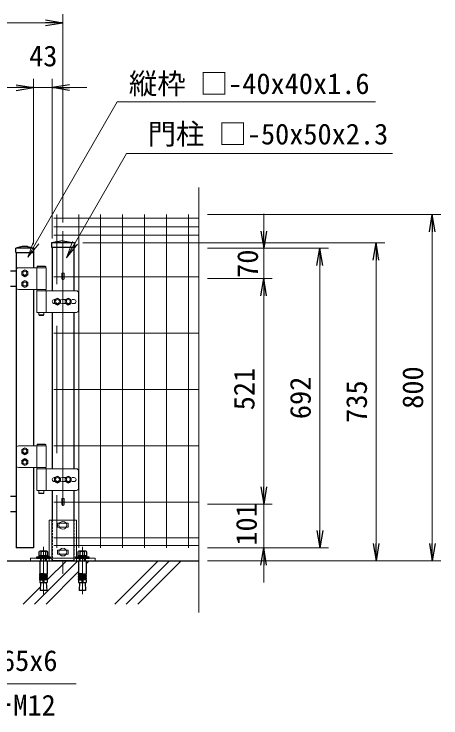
# Model space of a CAD drawing. Units: millimetres, scale not verified. Extents: x -3536 to 4864, y -2970 to 2970.
# Drawn here: x -1811 to -823, y -370 to 1256 of the extents above; entities that cross this region are included whole.
import ezdxf
from ezdxf.enums import TextEntityAlignment as Align

# ---------------------------------------------------------------- set-up
doc = ezdxf.new("R2010")
doc.units = ezdxf.units.MM
doc.header["$LTSCALE"] = 20
for name, pattern in [('DASHED', [7.5, 6, -1.5]), ('USER1', [50.8, 31.75, -6.35, 6.35, -6.35]), ('USER3', [0.375, 0.25, -0.125])]:
    doc.linetypes.add(name, pattern=pattern)
for name, color, linetype, lineweight in [('0-1_D-BMK', 2, 'USER1', 13), ('0-2_D-STR1', 1, 'Continuous', 25), ('0-3_D-STR3', 3, 'Continuous', 13), ('0-4_D-STR-TXT', 7, 'Continuous', 13), ('0-5_D-STR2', 7, 'Continuous', 13), ('0-6_D-STR-DIM', 7, 'Continuous', 13), ('0-7_0', 7, 'Continuous', 25), ('0-9_D-DCR-HCH', 7, 'Continuous', 13), ('0-A_D-BGD', 7, 'Continuous', 25)]:
    doc.layers.add(name, color=color, linetype=linetype, lineweight=lineweight)
doc.styles.add('ＭＳ ゴシック', font='')
doc.styles.get('ＭＳ ゴシック').set_extended_font_data('MS Gothic')

# ---------------------------------------------------------------- blocks, each defined once
blk = doc.blocks.new('_Open')
at = {"layer": '0-7_0'}
blk.add_line((-20, 3.33), (0, 0), dxfattribs=at)
blk.add_lwpolyline([(-20, -3.33), (0, 0), (-20, 0)], dxfattribs=at)

msp = doc.modelspace()

# ---------------------------------------------------------------- linework, layer by layer
at = {"layer": '0-1_D-BMK'}
for p, q in [((-1697.71, 754.55), (-1697.71, -37.01)), ((-1742.71, 24.9), (-1742.71, -84.1)), ((-1652.71, 24.9), (-1652.71, -84.1))]:
    msp.add_line(p, q, dxfattribs=at)
at = {"layer": '0-2_D-STR1'}
for p, q in [((-1697.71, 732.66), (-1724.21, 727.99)), ((-1779.71, 718.99), (-1764.71, 714.99)), ((-1724.21, 727.99), (-1724.21, 717.99)), ((-1724.21, 717.99), (-1671.21, 717.99)), ((-1722.71, 717.99), (-1722.71, 616.99)), ((-1671.21, 727.99), (-1681.71, 727.99)), ((-1681.71, 717.99), (-1671.21, 717.99)), ((-1672.71, 717.99), (-1672.71, 616.99)), ((-1671.21, 727.99), (-1671.21, 717.99)), ((-1764.71, 714.99), (-1806.71, 714.99)), ((-1806.71, 704.99), (-1806.71, 714.99)), ((-1806.71, 704.99), (-1764.71, 704.99)), ((-1805.71, 704.99), (-1805.71, 22.99)), ((-1765.71, 704.99), (-1765.71, 669.99)), ((-1764.71, 704.99), (-1764.71, 714.99)), ((-1805.71, 662.09), (-1818.71, 662.09)), ((-1805.71, 627.09), (-1818.71, 627.09)), ((-1765.71, 619.99), (-1765.71, 258.49)), ((-1722.71, 566.99), (-1722.71, 205.49)), ((-1672.71, 566.99), (-1672.71, 205.49)), ((-1765.71, 208.49), (-1765.71, 22.99)), ((-1722.71, 155.49), (-1722.71, 86.99)), ((-1672.71, 155.49), (-1672.71, 86.99)), ((-1805.71, 141.09), (-1818.71, 141.09)), ((-1805.71, 106.09), (-1818.71, 106.09)), ((-1765.71, 22.99), (-1805.71, 22.99)), ((-1672.71, -7.01), (-1722.71, -7.01))]:
    msp.add_line(p, q, dxfattribs=at)
at = {"layer": '0-2_D-STR1', "linetype": 'USER3'}
for p, q in [((-1722.71, 86.99), (-1722.71, -7.01)), ((-1672.71, 86.99), (-1672.71, -7.01))]:
    msp.add_line(p, q, dxfattribs=at)
at = {"layer": '0-2_D-STR1'}
for points in [[(-1697.71, 732.66), (-1671.21, 727.99), (-1724.21, 727.99)], [(-1779.71, 718.99), (-1791.71, 718.99), (-1806.71, 714.99)]]:
    msp.add_lwpolyline(points, dxfattribs=at)
at = {"layer": '0-3_D-STR3'}
for p, q in [((-1736.71, 669.99), (-1800.71, 669.99)), ((-1758.31, 669.99), (-1758.31, 619.99)), ((-1737.51, 672.99), (-1757.51, 672.99)), ((-1737.51, 669.99), (-1757.51, 669.99)), ((-1736.71, 669.99), (-1736.71, 619.99)), ((-1805.71, 664.99), (-1805.71, 624.99)), ((-1700.31, 656.71), (-1700.31, 644.54)), ((-1695.11, 656.71), (-1695.11, 644.54)), ((-1800.71, 619.99), (-1736.71, 619.99)), ((-1758.01, 619.99), (-1737.01, 619.99)), ((-1758.01, 619.99), (-1758.01, 616.99)), ((-1737.01, 619.99), (-1737.01, 616.99)), ((-1758.31, 616.99), (-1758.31, 566.99)), ((-1758.31, 616.99), (-1666.31, 616.99)), ((-1758.01, 616.99), (-1737.01, 616.99)), ((-1736.71, 616.99), (-1736.71, 566.99)), ((-1661.31, 611.99), (-1661.31, 571.99)), ((-1717.71, 596.49), (-1713.45, 596.49)), ((-1717.71, 587.49), (-1713.45, 587.49)), ((-1700.98, 596.49), (-1688.45, 596.49)), ((-1700.98, 587.49), (-1688.45, 587.49)), ((-1675.98, 596.49), (-1671.71, 596.49)), ((-1675.98, 587.49), (-1671.71, 587.49)), ((-1666.31, 566.99), (-1758.31, 566.99)), ((-1753.51, 566.99), (-1753.51, 560.99)), ((-1741.51, 560.99), (-1753.51, 560.99)), ((-1752.51, 559.99), (-1753.51, 560.99)), ((-1742.51, 559.99), (-1752.51, 559.99)), ((-1742.51, 559.99), (-1741.51, 560.99)), ((-1741.51, 566.99), (-1741.51, 560.99)), ((-1756.51, 262.49), (-1757.51, 261.49)), ((-1757.51, 261.49), (-1757.51, 258.49)), ((-1737.51, 261.49), (-1757.51, 261.49)), ((-1738.51, 262.49), (-1756.51, 262.49)), ((-1738.51, 262.49), (-1737.51, 261.49)), ((-1737.51, 261.49), (-1737.51, 258.49)), ((-1805.71, 253.49), (-1805.71, 213.49)), ((-1736.71, 258.49), (-1800.71, 258.49)), ((-1758.31, 258.49), (-1758.31, 208.49)), ((-1737.51, 258.49), (-1757.51, 258.49)), ((-1736.71, 258.49), (-1736.71, 208.49)), ((-1800.71, 208.49), (-1736.71, 208.49)), ((-1758.31, 205.49), (-1758.31, 155.49)), ((-1758.31, 205.49), (-1666.31, 205.49)), ((-1758.01, 208.49), (-1758.01, 205.49)), ((-1758.01, 205.49), (-1737.01, 205.49)), ((-1736.71, 205.49), (-1736.71, 155.49)), ((-1661.31, 200.49), (-1661.31, 160.49)), ((-1717.71, 184.99), (-1713.45, 184.99)), ((-1700.98, 184.99), (-1688.45, 184.99)), ((-1675.98, 184.99), (-1671.71, 184.99)), ((-1717.71, 175.99), (-1713.45, 175.99)), ((-1700.98, 175.99), (-1688.45, 175.99)), ((-1675.98, 175.99), (-1671.71, 175.99)), ((-1666.31, 155.49), (-1758.31, 155.49)), ((-1753.51, 155.49), (-1753.51, 149.49)), ((-1741.51, 155.49), (-1741.51, 149.49)), ((-1700.31, 135.71), (-1700.31, 123.54)), ((-1695.11, 135.71), (-1695.11, 123.54)), ((-1666.21, 86.99), (-1666.21, -1.01)), ((-1685.22, 79.74), (-1710.22, 79.74)), ((-1710.22, 79.74), (-1710.22, 70.24)), ((-1685.22, 70.24), (-1710.22, 70.24)), ((-1685.22, 79.74), (-1685.22, 70.24)), ((-1685.22, 17.74), (-1710.22, 17.74)), ((-1710.22, 17.74), (-1710.22, 8.24)), ((-1685.22, 17.74), (-1685.22, 8.24)), ((-1685.22, 8.24), (-1710.22, 8.24)), ((-1772.71, -1.01), (-1622.71, -1.01)), ((-1751.36, -7.01), (-1734.06, -7.01)), ((-1661.36, -7.01), (-1644.06, -7.01)), ((-1622.71, -1.01), (-1622.71, -7.01))]:
    msp.add_line(p, q, dxfattribs=at)
at = {"layer": '0-3_D-STR3', "linetype": 'DASHED'}
for p, q in [((-1723.21, 86.99), (-1723.21, -7.01)), ((-1672.21, 86.99), (-1672.21, -7.01)), ((-1749.71, -1.01), (-1749.71, -7.01)), ((-1735.71, -1.01), (-1735.71, -7.01)), ((-1729.21, -1.01), (-1729.21, -7.01)), ((-1666.21, -1.01), (-1666.21, -7.01)), ((-1659.71, -1.01), (-1659.71, -7.01)), ((-1645.71, -1.01), (-1645.71, -7.01))]:
    msp.add_line(p, q, dxfattribs=at)
at = {"layer": '0-3_D-STR3', "lineweight": 25}
for p, q in [((-1758.71, 1.29), (-1758.71, -1.01)), ((-1726.71, 1.29), (-1758.71, 1.29)), ((-1731.96, 4.29), (-1753.46, 4.29)), ((-1753.46, 4.29), (-1753.46, 1.29)), ((-1753.46, 1.29), (-1731.96, 1.29)), ((-1753.11, 12.59), (-1753.11, 4.29)), ((-1753.11, 4.29), (-1732.32, 4.29)), ((-1734.92, 15.09), (-1750.51, 15.09)), ((-1748.71, 15.09), (-1736.71, 15.09)), ((-1747.91, 4.29), (-1747.91, 12.59)), ((-1744.21, 4.29), (-1743.41, 1.29)), ((-1741.21, 1.29), (-1742.02, 4.29)), ((-1737.52, 4.29), (-1737.52, 12.59)), ((-1732.32, 4.29), (-1732.32, 12.59)), ((-1731.96, 1.29), (-1731.96, 4.29)), ((-1726.71, -1.01), (-1726.71, 1.29)), ((-1668.71, 1.29), (-1668.71, -1.01)), ((-1636.71, 1.29), (-1668.71, 1.29)), ((-1641.96, 4.29), (-1663.46, 4.29)), ((-1663.46, 4.29), (-1663.46, 1.29)), ((-1663.46, 1.29), (-1641.96, 1.29)), ((-1663.11, 12.59), (-1663.11, 4.29)), ((-1663.11, 4.29), (-1642.32, 4.29)), ((-1644.92, 15.09), (-1660.51, 15.09)), ((-1658.71, 15.09), (-1646.71, 15.09)), ((-1657.91, 4.29), (-1657.91, 12.59)), ((-1654.21, 4.29), (-1653.41, 1.29)), ((-1651.21, 1.29), (-1652.02, 4.29)), ((-1647.52, 4.29), (-1647.52, 12.59)), ((-1642.32, 4.29), (-1642.32, 12.59)), ((-1641.96, 1.29), (-1641.96, 4.29)), ((-1636.71, -1.01), (-1636.71, 1.29)), ((-1758.71, -1.01), (-1726.71, -1.01)), ((-1751.36, -7.01), (-1751.36, -37.05)), ((-1748.71, -1.01), (-1748.71, -7.01)), ((-1747.63, -7.01), (-1747.63, -1.01)), ((-1737.79, -7.01), (-1737.79, -1.01)), ((-1736.71, -7.01), (-1736.71, -1.01)), ((-1734.06, -7.01), (-1734.06, -37.05)), ((-1668.71, -1.01), (-1636.71, -1.01)), ((-1661.36, -7.01), (-1661.36, -37.05)), ((-1658.71, -1.01), (-1658.71, -7.01)), ((-1657.63, -7.01), (-1657.63, -1.01)), ((-1647.79, -7.01), (-1647.79, -1.01)), ((-1646.71, -7.01), (-1646.71, -1.01)), ((-1644.06, -7.01), (-1644.06, -37.05)), ((-1743.71, -37.05), (-1751.36, -37.05)), ((-1751.36, -39.55), (-1750.93, -37.09)), ((-1751.36, -39.55), (-1743.71, -39.55)), ((-1751.36, -39.55), (-1751.36, -41.05)), ((-1751.36, -41.05), (-1743.71, -41.05)), ((-1751.36, -43.55), (-1750.93, -41.09)), ((-1751.36, -43.55), (-1743.71, -43.55)), ((-1751.36, -43.55), (-1751.36, -45.05)), ((-1751.36, -45.05), (-1743.71, -45.05)), ((-1751.36, -47.55), (-1750.93, -45.09)), ((-1751.36, -47.55), (-1743.71, -47.55)), ((-1751.36, -47.55), (-1751.36, -49.05)), ((-1743.71, -37.05), (-1743.71, -57.01)), ((-1741.71, -37.05), (-1734.06, -37.05)), ((-1741.71, -37.05), (-1741.71, -57.01)), ((-1734.06, -39.55), (-1741.71, -39.55)), ((-1734.06, -41.05), (-1741.71, -41.05)), ((-1734.06, -43.55), (-1741.71, -43.55)), ((-1734.06, -45.05), (-1741.71, -45.05)), ((-1734.06, -47.55), (-1741.71, -47.55)), ((-1734.06, -39.55), (-1734.5, -37.09)), ((-1734.06, -43.55), (-1734.5, -41.09)), ((-1734.06, -47.55), (-1734.5, -45.09)), ((-1734.06, -39.55), (-1734.06, -41.05)), ((-1734.06, -43.55), (-1734.06, -45.05)), ((-1734.06, -47.55), (-1734.06, -49.05)), ((-1653.71, -37.05), (-1661.36, -37.05)), ((-1661.36, -39.55), (-1660.93, -37.09)), ((-1661.36, -39.55), (-1653.71, -39.55)), ((-1661.36, -39.55), (-1661.36, -41.05)), ((-1661.36, -41.05), (-1653.71, -41.05)), ((-1661.36, -43.55), (-1660.93, -41.09)), ((-1661.36, -43.55), (-1653.71, -43.55)), ((-1661.36, -43.55), (-1661.36, -45.05)), ((-1661.36, -45.05), (-1653.71, -45.05)), ((-1661.36, -47.55), (-1660.93, -45.09)), ((-1661.36, -47.55), (-1653.71, -47.55)), ((-1661.36, -47.55), (-1661.36, -49.05)), ((-1653.71, -37.05), (-1653.71, -57.01)), ((-1651.71, -37.05), (-1644.06, -37.05)), ((-1651.71, -37.05), (-1651.71, -57.01)), ((-1644.06, -39.55), (-1651.71, -39.55)), ((-1644.06, -41.05), (-1651.71, -41.05)), ((-1644.06, -43.55), (-1651.71, -43.55)), ((-1644.06, -45.05), (-1651.71, -45.05)), ((-1644.06, -47.55), (-1651.71, -47.55)), ((-1644.06, -39.55), (-1644.5, -37.09)), ((-1644.06, -43.55), (-1644.5, -41.09)), ((-1644.06, -47.55), (-1644.5, -45.09)), ((-1644.06, -39.55), (-1644.06, -41.05)), ((-1644.06, -43.55), (-1644.06, -45.05)), ((-1644.06, -47.55), (-1644.06, -49.05)), ((-1751.36, -51.51), (-1750.93, -49.05)), ((-1751.36, -49.05), (-1743.71, -49.05)), ((-1751.36, -51.51), (-1743.71, -51.51)), ((-1751.36, -51.51), (-1751.36, -57.01)), ((-1751.36, -57.01), (-1734.06, -57.01)), ((-1749.21, -57.01), (-1750.29, -76.11)), ((-1734.06, -49.05), (-1741.71, -49.05)), ((-1734.06, -51.51), (-1741.71, -51.51)), ((-1736.22, -57.01), (-1735.13, -76.11)), ((-1734.06, -51.51), (-1734.5, -49.05)), ((-1734.06, -51.51), (-1734.06, -57.01)), ((-1661.36, -51.51), (-1660.93, -49.05)), ((-1661.36, -49.05), (-1653.71, -49.05)), ((-1661.36, -51.51), (-1653.71, -51.51)), ((-1661.36, -51.51), (-1661.36, -57.01)), ((-1661.36, -57.01), (-1644.06, -57.01)), ((-1659.21, -57.01), (-1660.29, -76.11)), ((-1644.06, -49.05), (-1651.71, -49.05)), ((-1644.06, -51.51), (-1651.71, -51.51)), ((-1646.22, -57.01), (-1645.13, -76.11)), ((-1644.06, -51.51), (-1644.5, -49.05)), ((-1644.06, -51.51), (-1644.06, -57.01)), ((-1735.13, -76.11), (-1750.29, -76.11)), ((-1645.13, -76.11), (-1660.29, -76.11))]:
    msp.add_line(p, q, dxfattribs=at)
at = {"layer": '0-3_D-STR3'}
for points in [[(-1738.51, 673.99), (-1756.51, 673.99), (-1757.51, 672.99), (-1757.51, 669.99)], [(-1738.51, 673.99), (-1737.51, 672.99), (-1737.51, 669.99)], [(-1758.01, 208.49), (-1737.01, 208.49), (-1737.01, 205.49)], [(-1742.51, 148.49), (-1741.51, 149.49), (-1753.51, 149.49)], [(-1742.51, 148.49), (-1752.51, 148.49), (-1753.51, 149.49)], [(-1666.21, 86.99), (-1729.21, 86.99), (-1729.21, -1.01)], [(-1772.71, -1.01), (-1772.71, -7.01), (-1622.71, -7.01)]]:
    msp.add_lwpolyline(points, dxfattribs=at)
for points in [[(-1785.71, 665.59), (-1792.73, 661.54), (-1792.73, 653.44), (-1785.71, 649.39), (-1778.7, 653.44), (-1778.7, 661.54)], [(-1785.71, 640.59), (-1792.73, 636.54), (-1792.73, 628.44), (-1785.71, 624.39), (-1778.7, 628.44), (-1778.7, 636.54)], [(-1710.21, 600.09), (-1717.23, 596.04), (-1717.23, 587.94), (-1710.21, 583.89), (-1703.2, 587.94), (-1703.2, 596.04)], [(-1685.21, 600.09), (-1692.23, 596.04), (-1692.23, 587.94), (-1685.21, 583.89), (-1678.2, 587.94), (-1678.2, 596.04)], [(-1785.71, 254.09), (-1792.73, 250.04), (-1792.73, 241.94), (-1785.71, 237.89), (-1778.7, 241.94), (-1778.7, 250.04)], [(-1785.71, 229.09), (-1792.73, 225.04), (-1792.73, 216.94), (-1785.71, 212.89), (-1778.7, 216.94), (-1778.7, 225.04)], [(-1710.21, 188.59), (-1717.23, 184.54), (-1717.23, 176.44), (-1710.21, 172.39), (-1703.2, 176.44), (-1703.2, 184.54)], [(-1685.21, 188.59), (-1692.23, 184.54), (-1692.23, 176.44), (-1685.21, 172.39), (-1678.2, 176.44), (-1678.2, 184.54)]]:
    msp.add_lwpolyline(points, close=True, dxfattribs=at)
for centre, radius in [((-1785.71, 657.49), 7.03), ((-1785.71, 657.49), 4.5), ((-1785.71, 632.49), 7.03), ((-1785.71, 632.49), 4.5), ((-1710.21, 591.99), 7.03), ((-1710.21, 591.99), 4.5), ((-1685.21, 591.99), 7.03), ((-1685.21, 591.99), 4.5), ((-1785.71, 245.99), 7.03), ((-1785.71, 245.99), 4.5), ((-1785.71, 220.99), 7.03), ((-1785.71, 220.99), 4.5), ((-1710.21, 180.49), 7.03), ((-1710.21, 180.49), 4.5), ((-1685.21, 180.49), 7.03), ((-1685.21, 180.49), 4.5), ((-1697.71, 74.99), 9), ((-1697.71, 12.99), 9)]:
    msp.add_circle(centre, radius, dxfattribs=at)
for centre, radius, start, end in [((-1800.71, 664.99), 5, 90, 180), ((-1697.71, 644.54), 2.6, 180, 0), ((-1800.71, 624.99), 5, 180, 270), ((-1666.31, 611.99), 5, 0, 90), ((-1717.71, 591.99), 4.5, 90, 180), ((-1717.71, 591.99), 4.5, 180, 270), ((-1671.71, 591.99), 4.5, 0, 90), ((-1671.71, 591.99), 4.5, 270, 0), ((-1666.31, 571.99), 5, 270, 0), ((-1800.71, 253.49), 5, 90, 180), ((-1800.71, 213.49), 5, 180, 270), ((-1666.31, 200.49), 5, 0, 90), ((-1717.71, 180.49), 4.5, 90, 180), ((-1717.71, 180.49), 4.5, 180, 270), ((-1671.71, 180.49), 4.5, 0, 90), ((-1671.71, 180.49), 4.5, 270, 0), ((-1666.31, 160.49), 5, 270, 0), ((-1697.71, 123.54), 2.6, 180, 0)]:
    msp.add_arc(centre, radius, start, end, dxfattribs=at)
at = {"layer": '0-3_D-STR3', "lineweight": 25}
for centre, radius, start, end in [((-1750.51, 12.49), 2.6, 2.20423, 177.79577), ((-1742.71, 8.44), 6.65, 38.61324, 141.38676), ((-1734.92, 12.49), 2.6, 2.20423, 177.79577), ((-1660.51, 12.49), 2.6, 2.20423, 177.79577), ((-1652.71, 8.44), 6.65, 38.61324, 141.38676), ((-1644.92, 12.49), 2.6, 2.20423, 177.79577), ((-1742.71, -37.05), 1, 0, 180), ((-1652.71, -37.05), 1, 0, 180)]:
    msp.add_arc(centre, radius, start, end, dxfattribs=at)
at = {"layer": '0-3_D-STR3'}
for centre in [(-1697.71, 656.69), (-1697.71, 135.69)]:
    msp.add_ellipse(centre, major_axis=(-2.6, 0), ratio=0.649974, start_param=3.1415927, end_param=6.2831853, dxfattribs=at)
at = {"layer": '0-4_D-STR-TXT'}
msp.add_lwpolyline([(-2624.04, -35.68), (-2652.71, -7.01), (-2629.46, -39.56), (-2449.41, -291.62), (-1674.58, -291.62), (-1667.38, -291.62)], dxfattribs=at)
at = {"layer": '0-5_D-STR2'}
for p, q in [((-1383.32, 784.56), (-1718.91, 784.56)), ((-1711.94, 632.19), (-1711.94, 792.99)), ((-1661.17, 22.99), (-1661.17, 792.99)), ((-1610.4, 22.99), (-1610.4, 792.99)), ((-1559.63, 22.99), (-1559.63, 792.99)), ((-1508.86, 22.99), (-1508.86, 792.99)), ((-1458.09, 22.99), (-1458.09, 792.99)), ((-1407.32, 22.99), (-1407.32, 792.99)), ((-1383.32, 764.99), (-1718.91, 764.99)), ((-1383.32, 745.42), (-1718.91, 745.42)), ((-1383.32, 648.99), (-1718.91, 648.99)), ((-1711.94, 241.44), (-1711.94, 535.54)), ((-1383.32, 518.74), (-1718.91, 518.74)), ((-1383.32, 388.49), (-1718.91, 388.49)), ((-1383.32, 258.24), (-1718.91, 258.24)), ((-1711.94, 22.99), (-1711.94, 144.79)), ((-1383.32, 127.99), (-1718.91, 127.99)), ((-1383.32, 45.99), (-1718.91, 45.99)), ((-1383.32, 28.39), (-1718.91, 28.39))]:
    msp.add_line(p, q, dxfattribs=at)
at = {"layer": '0-6_D-STR-DIM'}
for p, q in [((-1697.71, 774.55), (-1697.71, 1256.36)), ((-1737.71, 1236.36), (-2687.71, 1236.36)), ((-1765.71, 724.99), (-1765.71, 1106.36)), ((-1765.71, 724.99), (-1765.71, 1106.36)), ((-1722.71, 737.99), (-1722.71, 1106.36)), ((-2649.71, 1086.36), (-1805.71, 1086.36)), ((-1805.71, 1086.36), (-1845.71, 1086.36)), ((-1765.71, 1086.36), (-1722.71, 1086.36)), ((-1682.71, 1086.36), (-1642.71, 1086.36)), ((-1383.32, 855.6), (-1383.32, -126.64)), ((-1363.32, 792.99), (-823.32, 792.99)), ((-1233.32, 754.99), (-1233.32, 794.99)), ((-843.32, 752.99), (-843.32, 32.99)), ((-1753.38, 725.51), (-1779.15, 694.2)), ((-1663.82, 724.38), (-1689.59, 693.07)), ((-1651.21, 727.99), (-953.32, 727.99)), ((-1363.32, 714.99), (-1213.32, 714.99)), ((-1363.32, 714.99), (-1083.32, 714.99)), ((-1233.32, 644.99), (-1233.32, 714.99)), ((-973.32, 687.99), (-973.32, 32.99)), ((-1103.32, 674.99), (-1103.32, 62.99)), ((-1363.32, 644.99), (-1213.32, 644.99)), ((-1343.32, 644.99), (-1213.32, 644.99)), ((-1233.32, 163.99), (-1233.32, 604.99)), ((-1233.32, 604.99), (-1233.32, 564.99)), ((-1233.32, 163.99), (-1233.32, 203.99)), ((-1363.32, 123.99), (-1213.32, 123.99)), ((-1363.32, 123.99), (-1213.32, 123.99)), ((-1233.32, 22.99), (-1233.32, 123.99)), ((-1363.32, 22.99), (-1213.32, 22.99)), ((-1363.32, 22.99), (-1083.32, 22.99)), ((-1363.32, -7.01), (-953.32, -7.01)), ((-1363.32, -7.01), (-823.32, -7.01)), ((-1233.32, -17.01), (-1233.32, -57.01))]:
    msp.add_line(p, q, dxfattribs=at)
for points in [[(-1764.92, 732.18), (-1779.15, 694.2), (-1759.15, 728.84), (-1571.83, 1053.29), (-982.2, 1053.29), (-975, 1053.29)], [(-1675.37, 731.04), (-1689.59, 693.07), (-1669.59, 727.71), (-1550.36, 934.23), (-942.52, 934.23), (-935.32, 934.23)]]:
    msp.add_lwpolyline(points, dxfattribs=at)
at = {"layer": '0-9_D-DCR-HCH'}
for p, q in [((-1763.15, -107.01), (-1663.15, -7.01)), ((-1734.08, -51.43), (-1689.66, -7.01)), ((-1644.07, -14.45), (-1636.63, -7.01)), ((-1577.53, -107.01), (-1477.53, -7.01)), ((-1551.01, -107.01), (-1451.01, -7.01)), ((-1524.5, -107.01), (-1424.5, -7.01)), ((-1736.63, -107.01), (-1661.37, -31.75)), ((-1789.66, -107.01), (-1749.79, -67.13))]:
    msp.add_line(p, q, dxfattribs=at)
at = {"layer": '0-A_D-BGD'}
msp.add_line((-3042.1, -7.01), (-1384.17, -7.01), dxfattribs=at)

# ---------------------------------------------------------------- block references
at = {"layer": '0-6_D-STR-DIM', "xscale": 2, "yscale": 2}
for p in [(-1697.71, 1236.36), (-1765.71, 1086.36), (-1765.71, 1086.36)]:
    msp.add_blockref('_Open', p, dxfattribs=at)
for p, rotation in [((-1722.71, 1086.36), 180), ((-843.32, 792.99), 90), ((-1233.32, 714.99), 270), ((-973.32, 727.99), 90), ((-1103.32, 714.99), 90), ((-1233.32, 644.99), 90), ((-1233.32, 644.99), 90), ((-1233.32, 123.99), 270), ((-1233.32, 123.99), 270), ((-1103.32, 22.99), 270), ((-973.32, -7.01), 270), ((-843.32, -7.01), 270), ((-1233.32, 22.99), 90)]:
    msp.add_blockref('_Open', p, dxfattribs=dict(at, rotation=rotation))

# ---------------------------------------------------------------- texts
at = {"layer": '0-4_D-STR-TXT', "style": 'ＭＳ ゴシック'}
for s, p in [('縦枠 □-40x40x1.6', (-1545.04, 1057.17)), ('門柱 □-50x50x2.3', (-1501.78, 940.67)), (' 2-150x65x6', (-2069.93, -276.22)), ('他穿孔めねじアンカーM12', (-2468.34, -379.24))]:
    msp.add_text(s, height=48.09, dxfattribs=at).set_placement(p, align=Align.BOTTOM_LEFT)
at = {"layer": '0-6_D-STR-DIM', "style": 'ＭＳ ゴシック'}
msp.add_text('43', height=48.09, dxfattribs=at).set_placement((-1775.81, 1121.11), align=Align.BOTTOM_LEFT)
for s, p in [('70', (-1232.08, 646.74)), ('521', (-1240.07, 340.69)), ('800', (-850.07, 344.11)), ('692', (-1110.07, 320.26)), ('735', (-980.07, 311.64)), ('101', (-1234.9, 27.91))]:
    msp.add_text(s, height=48.09, rotation=90, dxfattribs=at).set_placement(p, align=Align.BOTTOM_LEFT)

doc.saveas('drawing.dxf')
